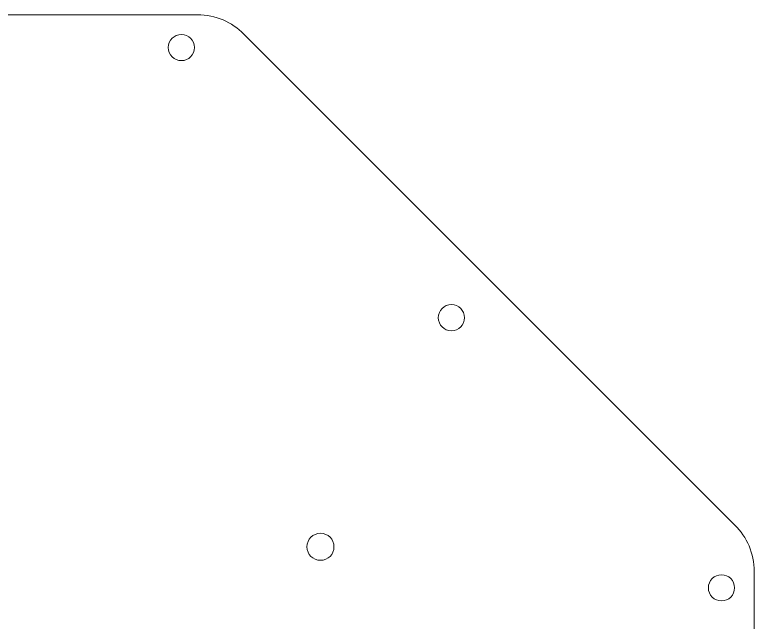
# Model space of a CAD drawing. Header units: millimetres. Extents: x -202 to 204, y -252 to 284.
# Drawn here: x 113.2 to 203.5, y 151.6 to 225.8 of the extents above; entities that cross this region are included whole.
import ezdxf

# ---------------------------------------------------------------- set-up
doc = ezdxf.new("R2010")
doc.units = ezdxf.units.MM
doc.header["$MEASUREMENT"] = 0
doc.layers.add('Layer 1', color=7, linetype='Continuous')

msp = doc.modelspace()

# ---------------------------------------------------------------- linework, layer by layer
at = {"layer": 'Layer 1', "color": 254, "lineweight": 20}
for points, knots in [([(203.5354, 157.7782), (203.5354, 157.7782), (203.5354, 113.8062), (203.5354, 113.8062), (203.5354, 113.8062), (203.5354, 109.3982), (199.9294, 105.7922), (195.5214, 105.7922), (195.5214, 105.7922), (195.5214, 105.7922), (165.5354, 105.7922), (165.5354, 105.7922), (165.5354, 105.7922), (165.5354, 105.7922), (165.5354, 114.7922), (165.5354, 114.7922), (165.5354, 114.7922), (165.5354, 117.5536), (163.2968, 119.7922), (160.5354, 119.7922), (160.5354, 119.7922), (157.774, 119.7922), (155.5354, 117.5536), (155.5354, 114.7922), (155.5354, 114.7922), (155.5354, 114.7922), (155.5354, 105.7922), (155.5354, 105.7922), (155.5354, 105.7922), (155.5354, 105.7922), (71.5354, 105.7922), (71.5354, 105.7922), (71.5354, 105.7922), (71.5354, 105.7922), (71.5354, 114.7922), (71.5354, 114.7922), (71.5354, 114.7922), (71.5354, 117.5536), (69.2968, 119.7922), (66.5354, 119.7922), (66.5354, 119.7922), (63.774, 119.7922), (61.5354, 117.5536), (61.5354, 114.7922), (61.5354, 114.7922), (61.5354, 114.7922), (61.5354, 105.7922), (61.5354, 105.7922), (61.5354, 105.7922), (61.5354, 105.7922), (31.5494, 105.7922), (31.5494, 105.7922), (31.5494, 105.7922), (27.1414, 105.7922), (23.5354, 109.3982), (23.5354, 113.8062), (23.5354, 113.8062), (23.5354, 113.8062), (23.5354, 157.7782), (23.5354, 157.7782), (23.5354, 157.7782), (23.5354, 159.9822), (24.4374, 161.9862), (25.8894, 163.4382), (25.8894, 163.4382), (25.8894, 163.4382), (25.9574, 163.5062), (25.9574, 163.5062), (25.9574, 163.5062), (25.9574, 163.5062), (85.8894, 223.4382), (85.8894, 223.4382), (85.8894, 223.4382), (87.3414, 224.8902), (89.3454, 225.7922), (91.5494, 225.7922), (91.5494, 225.7922), (91.5494, 225.7922), (135.5214, 225.7922), (135.5214, 225.7922), (135.5214, 225.7922), (137.7254, 225.7922), (139.7284, 224.8912), (141.1814, 223.4382), (141.1814, 223.4382), (141.1814, 223.4382), (141.1854, 223.4382), (141.1854, 223.4382), (141.1854, 223.4382), (141.1854, 223.4382), (201.1854, 163.4382), (201.1854, 163.4382), (201.1854, 163.4382), (201.1854, 163.4382), (201.1814, 163.4382), (201.1814, 163.4382), (201.1814, 163.4382), (202.6334, 161.9862), (203.5354, 159.9822), (203.5354, 157.7782)], [0, 0, 0, 0, 0.0384615, 0.0384615, 0.0384615, 0.0384615, 0.0769231, 0.0769231, 0.0769231, 0.0769231, 0.1153846, 0.1153846, 0.1153846, 0.1153846, 0.1538462, 0.1538462, 0.1538462, 0.1538462, 0.1923077, 0.1923077, 0.1923077, 0.1923077, 0.2307692, 0.2307692, 0.2307692, 0.2307692, 0.2692308, 0.2692308, 0.2692308, 0.2692308, 0.3076923, 0.3076923, 0.3076923, 0.3076923, 0.3461538, 0.3461538, 0.3461538, 0.3461538, 0.3846154, 0.3846154, 0.3846154, 0.3846154, 0.4230769, 0.4230769, 0.4230769, 0.4230769, 0.4615385, 0.4615385, 0.4615385, 0.4615385, 0.5, 0.5, 0.5, 0.5, 0.5384615, 0.5384615, 0.5384615, 0.5384615, 0.5769231, 0.5769231, 0.5769231, 0.5769231, 0.6153846, 0.6153846, 0.6153846, 0.6153846, 0.6538462, 0.6538462, 0.6538462, 0.6538462, 0.6923077, 0.6923077, 0.6923077, 0.6923077, 0.7307692, 0.7307692, 0.7307692, 0.7307692, 0.7692308, 0.7692308, 0.7692308, 0.7692308, 0.8076923, 0.8076923, 0.8076923, 0.8076923, 0.8461538, 0.8461538, 0.8461538, 0.8461538, 0.8846154, 0.8846154, 0.8846154, 0.8846154, 0.9230769, 0.9230769, 0.9230769, 0.9230769, 1, 1, 1, 1]), ([(131.9352, 221.792), (131.9352, 222.6756), (132.6516, 223.392), (133.5352, 223.392), (133.5352, 223.392), (134.4188, 223.392), (135.1352, 222.6756), (135.1352, 221.792), (135.1352, 221.792), (135.1352, 220.9084), (134.4188, 220.192), (133.5352, 220.192), (133.5352, 220.192), (132.6516, 220.192), (131.9352, 220.9084), (131.9352, 221.792)], [0, 0, 0, 0, 0.2, 0.2, 0.2, 0.2, 0.4, 0.4, 0.4, 0.4, 0.6, 0.6, 0.6, 0.6, 1, 1, 1, 1]), ([(164.9355, 188.7846), (164.9355, 189.6682), (165.6519, 190.3846), (166.5355, 190.3846), (166.5355, 190.3846), (167.4191, 190.3846), (168.1355, 189.6682), (168.1355, 188.7846), (168.1355, 188.7846), (168.1355, 187.901), (167.4191, 187.1846), (166.5355, 187.1846), (166.5355, 187.1846), (165.6519, 187.1846), (164.9355, 187.901), (164.9355, 188.7846)], [0, 0, 0, 0, 0.2, 0.2, 0.2, 0.2, 0.4, 0.4, 0.4, 0.4, 0.6, 0.6, 0.6, 0.6, 1, 1, 1, 1]), ([(150.5354, 162.4422), (151.4467, 162.4422), (152.1854, 161.7035), (152.1854, 160.7922), (152.1854, 160.7922), (152.1854, 159.8809), (151.4467, 159.1422), (150.5354, 159.1422), (150.5354, 159.1422), (149.6241, 159.1422), (148.8854, 159.8809), (148.8854, 160.7922), (148.8854, 160.7922), (148.8854, 161.7035), (149.6241, 162.4422), (150.5354, 162.4422)], [0, 0, 0, 0, 0.2, 0.2, 0.2, 0.2, 0.4, 0.4, 0.4, 0.4, 0.6, 0.6, 0.6, 0.6, 1, 1, 1, 1]), ([(201.1358, 155.7772), (201.1358, 156.6608), (200.4194, 157.3772), (199.5358, 157.3772), (199.5358, 157.3772), (198.6522, 157.3772), (197.9358, 156.6608), (197.9358, 155.7772), (197.9358, 155.7772), (197.9358, 154.8936), (198.6522, 154.1772), (199.5358, 154.1772), (199.5358, 154.1772), (200.4194, 154.1772), (201.1358, 154.8936), (201.1358, 155.7772)], [0, 0, 0, 0, 0.2, 0.2, 0.2, 0.2, 0.4, 0.4, 0.4, 0.4, 0.6, 0.6, 0.6, 0.6, 1, 1, 1, 1])]:
    msp.add_open_spline(points, degree=3, knots=knots, dxfattribs=at)

doc.saveas('drawing.dxf')
